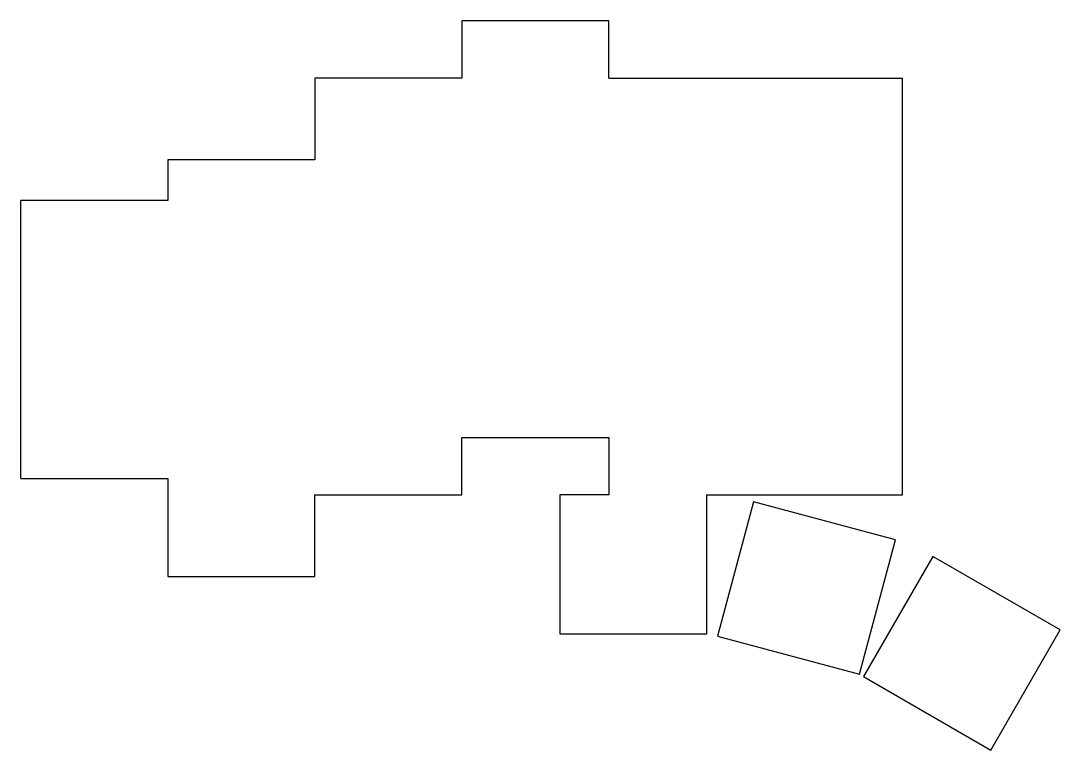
# Model space of a CAD drawing. Header units: millimetres. Extents: x 161 to 288, y -195 to -106.
import ezdxf

# ---------------------------------------------------------------- set-up
doc = ezdxf.new("R2010")
doc.units = ezdxf.units.MM

msp = doc.modelspace()

# ---------------------------------------------------------------- linework, layer by layer
for p, q in [((233, -105.5), (215, -105.5)), ((215, -105.5), (215, -112.5)), ((233, -112.5), (233, -105.5)), ((215, -112.5), (197, -112.5)), ((197, -112.5), (197, -122.5)), ((233, -112.5), (269, -112.5)), ((269, -163.5), (269, -112.5)), ((197, -122.5), (179, -122.5)), ((179, -122.5), (179, -127.5)), ((161, -161.5), (161, -127.5)), ((179, -127.5), (161, -127.5)), ((215, -163.5), (215, -156.5)), ((215, -156.5), (233, -156.5)), ((233, -156.5), (233, -163.5)), ((161, -161.5), (179, -161.5)), ((179, -161.5), (179, -173.5)), ((197, -173.5), (197, -163.5)), ((197, -163.5), (215, -163.5)), ((233, -163.5), (227, -163.5)), ((227, -163.5), (227, -180.5)), ((245, -163.5), (269, -163.5)), ((245, -180.5), (245, -163.5)), ((250.73, -164.36), (246.33, -180.78)), ((268.12, -169.02), (250.73, -164.36)), ((263.72, -185.44), (268.12, -169.02)), ((272.71, -171.03), (264.21, -185.75)), ((288.29, -180.03), (272.71, -171.03)), ((179, -173.5), (197, -173.5)), ((227, -180.5), (245, -180.5)), ((279.79, -194.75), (288.29, -180.03)), ((246.33, -180.78), (263.72, -185.44)), ((264.21, -185.75), (279.79, -194.75))]:
    msp.add_line(p, q)

doc.saveas('drawing.dxf')
